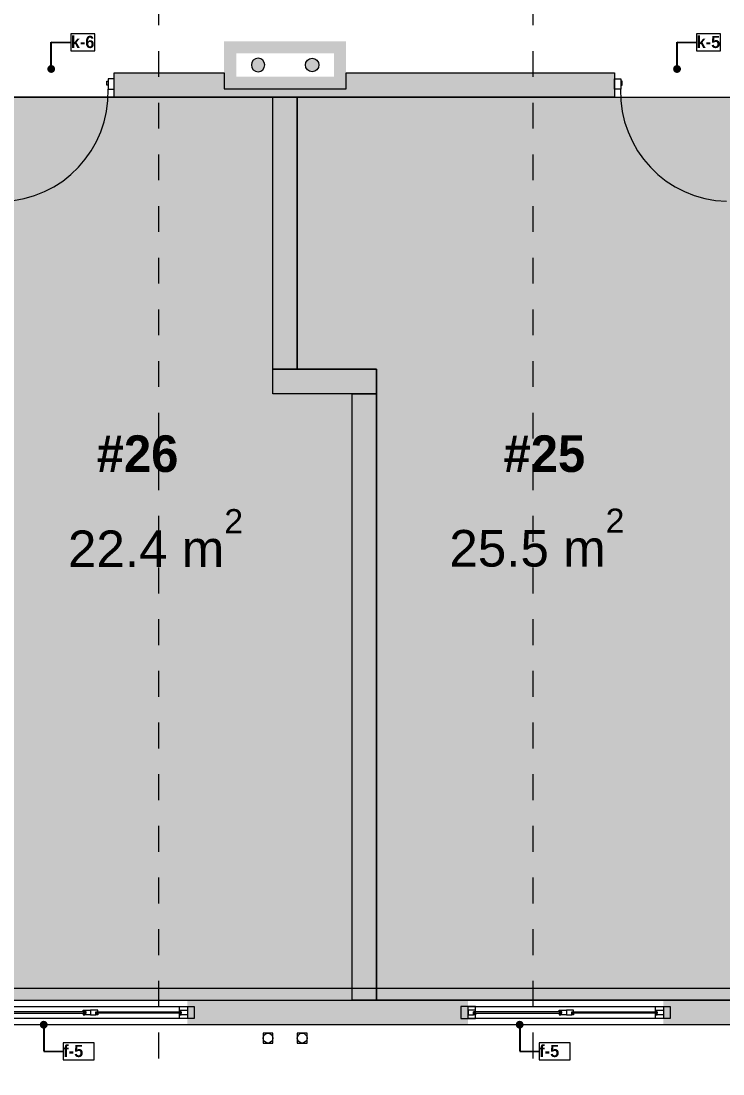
# Model space of a CAD drawing. Header units: millimetres. Extents: x 475206255 to 476720147, y 4620882299 to 4621447368.
# Drawn here: x 475240956 to 475246707, y 4620939920 to 4620948549 of the extents above; entities that cross this region are included whole.
import ezdxf

# ---------------------------------------------------------------- set-up
doc = ezdxf.new("R2010")
doc.units = ezdxf.units.MM
doc.header["$MEASUREMENT"] = 0
doc.set_wipeout_variables(frame=1)
doc.linetypes.add('Dashed', pattern=[423.333333, 211.666667, -211.666667])
for name, color, linetype, lineweight in [('2D Drafting - General_Pen_No__1_Pen_No__7', 7, 'Continuous', 0), ('2D Drafting - General_Pen_No__1_Pen_No__7_Pen_No__7', 7, 'Continuous', 0), ('2D Drafting - General_Pen_No__250_Pen_No__7_Pen_No__154', 154, 'Continuous', 0), ('2D Drafting - General_Pen_No__250_Pen_No__7_Pen_No__7', 7, 'Continuous', 0), ('Annotation - Text_Pen_No__7_Pen_No__235', 235, 'Continuous', 0), ('Doors_Pen_No__7_Pen_No__7_Pen_No__7', 7, 'Continuous', 0), ('G-Anno-Nplt_Pen_No__4', 7, 'Continuous', 0), ('G-Anno-Nplt_Pen_No__7', 7, 'Continuous', 0), ('G-Anno-Nplt_Pen_No__8', 8, 'Continuous', 0), ('gegmebi_Pen_No__7_Pen_No__7', 7, 'Continuous', 0), ('kar-panjara_Pen_No__7_Pen_No__7_Pen_No__7', 7, 'Continuous', 0), ('New_Annotation - Label_Pen_No__1', 1, 'Continuous', 0), ('New_shenobebi_Pen_No__1', 1, 'Continuous', 0), ('shaxtebi da milebi_Pen_No__1_Pen_No__1_Pen_No__1', 1, 'Continuous', 0), ('zoma_Pen_No__1', 1, 'Continuous', 0), ('zoma_Pen_No__142', 142, 'Continuous', 0), ('zoma_Pen_No__5_Pen_No__5', 5, 'Continuous', 0)]:
    doc.layers.add(name, color=color, linetype=linetype, lineweight=lineweight)
doc.layers.add('zoma', color=7, linetype='Continuous')
doc.styles.add('GENERATED_STYLE_1', font='arial.ttf')
doc.styles.add('GENERATED_STYLE_2', font='arial.ttf')
doc.styles.add('GENERATED_STYLE_5', font='')
doc.styles.add('GENERATED_STYLE_8', font='')
doc.styles.get('GENERATED_STYLE_5').set_extended_font_data('Avaza', bold=True)
doc.styles.get('GENERATED_STYLE_8').set_extended_font_data('AcadMtavr', bold=True)
doc.dimstyles.new('GENERATED_STYLE__11', dxfattribs={"dimtxt": 500, "dimasz": 228, "dimexe": 0.18, "dimexo": 3, "dimgap": 0, "dimtad": 1, "dimlfac": 0.001, "dimzin": 0, "dimdsep": 46, "dimtxsty": 'GENERATED_STYLE_2', "dimblk": 'ARROWHEAD_2', "dimblk1": 'ARROWHEAD_2', "dimblk2": 'ARROWHEAD_2', "dimcen": 0.09, "dimclrd": 1, "dimclre": 1, "dimclrt": 1, "dimadec": 0, "dimazin": 0, "dimtfac": 1, "dimtdec": 4, "dimtmove": 2, "dimatfit": 3, "dimfxl": 1, "dimtolj": 1, "dimtzin": 0, "dimarcsym": 0})
doc.dimstyles.new('GENERATED_STYLE__3', dxfattribs={"dimtxt": 200, "dimasz": 64.421331, "dimexe": 0.18, "dimexo": 3, "dimgap": 0, "dimtad": 1, "dimtih": 1, "dimtoh": 1, "dimlfac": 0.001, "dimzin": 0, "dimdsep": 46, "dimtxsty": 'GENERATED_STYLE_2', "dimblk": 'ARROWHEAD_2', "dimblk1": 'ARROWHEAD_2', "dimblk2": 'ARROWHEAD_2', "dimcen": 0.09, "dimclrd": 142, "dimclre": 142, "dimclrt": 142, "dimadec": 0, "dimazin": 0, "dimtfac": 1, "dimtdec": 4, "dimtmove": 0, "dimatfit": 3, "dimfxl": 1, "dimtolj": 1, "dimtzin": 0, "dimarcsym": 0})
doc.dimstyles.new('GENERATED_STYLE__33', dxfattribs={"dimtxt": 0.18, "dimasz": 127.68, "dimexe": 0.18, "dimexo": 0.0625, "dimgap": 0, "dimtad": 0, "dimtih": 1, "dimtoh": 1, "dimdec": 4, "dimzin": 0, "dimdsep": 46, "dimcen": 0.09, "dimadec": 0, "dimazin": 0, "dimtfac": 1, "dimtdec": 4, "dimtmove": 0, "dimatfit": 3, "dimldrblk": 'ARROWHEAD_11', "dimfxl": 1, "dimtolj": 1, "dimtzin": 0, "dimarcsym": 0})
doc.dimstyles.new('GENERATED_STYLE__9', dxfattribs={"dimtxt": 200, "dimasz": 64.421331, "dimexe": 0.18, "dimexo": 3, "dimgap": 0, "dimtad": 1, "dimlfac": 0.001, "dimzin": 0, "dimdsep": 46, "dimtxsty": 'GENERATED_STYLE_2', "dimblk": 'ARROWHEAD_2', "dimblk1": 'ARROWHEAD_2', "dimblk2": 'ARROWHEAD_2', "dimcen": 0.09, "dimclrd": 142, "dimclre": 142, "dimclrt": 142, "dimadec": 0, "dimazin": 0, "dimtfac": 1, "dimtdec": 4, "dimtmove": 0, "dimatfit": 3, "dimfxl": 1, "dimtolj": 1, "dimtzin": 0, "dimarcsym": 0})

# ---------------------------------------------------------------- blocks, each defined once
blk = doc.blocks.new('*D1109', base_point=(475826095.8, 4621095193.2))
at = {"layer": 'zoma_Pen_No__142', "color": 142, "linetype": 'Continuous', "lineweight": 0, "transparency": 16777216}
for p, q in [((475233219.4, 4620938056), (475233219.4, 4620938183.1)), ((475295519.4, 4620938056), (475295519.4, 4620938183.1)), ((475233177.9, 4620938119.5), (475233219.4, 4620938119.5)), ((475233243.8, 4620938161.9), (475233194.9, 4620938077.2)), ((475233219.4, 4620938119.5), (475295519.4, 4620938119.5)), ((475295494.9, 4620938077.2), (475295543.8, 4620938161.9)), ((475295519.4, 4620938119.5), (475295560.8, 4620938119.5))]:
    blk.add_line(p, q, dxfattribs=at)
at = {"layer": 'zoma_Pen_No__142', "color": 142, "lineweight": 0, "transparency": 16777216, "insert": (475264026.2, 4620938159.5), "char_height": 200, "attachment_point": 7, "style": 'GENERATED_STYLE_2'}
blk.add_mtext('\\A1;{\\pql;\\fArial|b0|i0|c204|p0;\\W1.000000;62.30}', dxfattribs=at)
blk = doc.blocks.new('ARROWHEAD_2')
at = {"color": 0, "linetype": 'Continuous', "lineweight": 0}
for p, q in [((-0.378, -0.655), (0.378, 0.655)), ((0, 0), (-1, 0))]:
    blk.add_line(p, q, dxfattribs=at)
blk = doc.blocks.new('*D1120', base_point=(475826095.8, 4621095193.2))
at = {"layer": 'zoma_Pen_No__142', "color": 142, "linetype": 'Continuous', "lineweight": 0, "transparency": 16777216}
for p, q in [((475296909.3, 4620940723.9), (475296782.2, 4620940723.9)), ((475296803.4, 4620940748.3), (475296888.1, 4620940699.4)), ((475296845.8, 4620940323.9), (475296845.8, 4620940723.9)), ((475296909.3, 4620940323.9), (475296782.2, 4620940323.9)), ((475296803.4, 4620940348.3), (475296888.1, 4620940299.4)), ((475296845.8, 4620940282.4), (475296845.8, 4620940323.9))]:
    blk.add_line(p, q, dxfattribs=at)
at = {"layer": 'zoma_Pen_No__142', "color": 142, "lineweight": 0, "transparency": 16777216, "insert": (475296805.8, 4620939765.5), "char_height": 200, "attachment_point": 7, "rotation": 90, "style": 'GENERATED_STYLE_2'}
blk.add_mtext('\\A1;{\\pql;\\fArial|b0|i0|c204|p0;\\W1.000000;0.40}', dxfattribs=at)
blk = doc.blocks.new('*D1121', base_point=(475826095.8, 4621095193.2))
at = {"layer": 'zoma_Pen_No__142', "color": 142, "linetype": 'Continuous', "lineweight": 0, "transparency": 16777216}
for p, q in [((475296803.4, 4620947748.3), (475296888.1, 4620947699.4)), ((475296909.3, 4620947723.9), (475296782.2, 4620947723.9)), ((475296845.8, 4620940723.9), (475296845.8, 4620947723.9)), ((475296909.3, 4620940723.9), (475296782.2, 4620940723.9)), ((475296803.4, 4620940748.3), (475296888.1, 4620940699.4))]:
    blk.add_line(p, q, dxfattribs=at)
at = {"layer": 'zoma_Pen_No__142', "color": 142, "lineweight": 0, "transparency": 16777216, "char_height": 200, "attachment_point": 7, "rotation": 90, "style": 'GENERATED_STYLE_2'}
for s, insert in [('\\A1;{\\pql;\\fArial|b0|i0|c204|p0;\\W1.000000;0.40}', (475296805.8, 4620947165.5)), ('\\A1;{\\pql;\\fArial|b0|i0|c204|p0;\\W1.000000;7.00}', (475296805.8, 4620943956.9))]:
    blk.add_mtext(s, dxfattribs=dict(at, insert=insert))
blk = doc.blocks.new('*D1122', base_point=(475826095.8, 4621095193.2))
at = {"layer": 'zoma_Pen_No__142', "color": 142, "linetype": 'Continuous', "lineweight": 0, "transparency": 16777216}
for p, q in [((475296909.3, 4620948123.9), (475296782.2, 4620948123.9)), ((475296803.4, 4620948148.3), (475296888.1, 4620948099.4)), ((475296845.8, 4620947723.9), (475296845.8, 4620948123.9)), ((475296803.4, 4620947748.3), (475296888.1, 4620947699.4)), ((475296909.3, 4620947723.9), (475296782.2, 4620947723.9))]:
    blk.add_line(p, q, dxfattribs=at)
blk = doc.blocks.new('*D1123', base_point=(475826095.8, 4621095193.2))
at = {"layer": 'zoma_Pen_No__142', "color": 142, "linetype": 'Continuous', "lineweight": 0, "transparency": 16777216}
for p, q in [((475296909.3, 4620955123.9), (475296782.2, 4620955123.9)), ((475296803.4, 4620955148.3), (475296888.1, 4620955099.4)), ((475296845.8, 4620948123.9), (475296845.8, 4620955123.9)), ((475296909.3, 4620948123.9), (475296782.2, 4620948123.9)), ((475296803.4, 4620948148.3), (475296888.1, 4620948099.4))]:
    blk.add_line(p, q, dxfattribs=at)
at = {"layer": 'zoma_Pen_No__142', "color": 142, "lineweight": 0, "transparency": 16777216, "char_height": 200, "attachment_point": 7, "rotation": 90, "style": 'GENERATED_STYLE_2'}
for s, insert in [('\\A1;{\\pql;\\fArial|b0|i0|c204|p0;\\W1.000000;0.40}', (475296805.8, 4620954565.5)), ('\\A1;{\\pql;\\fArial|b0|i0|c204|p0;\\W1.000000;7.00}', (475296805.8, 4620951356.9))]:
    blk.add_mtext(s, dxfattribs=dict(at, insert=insert))
blk = doc.blocks.new('*D1125', base_point=(475826095.8, 4621095193.2))
at = {"layer": 'zoma_Pen_No__142', "color": 142, "linetype": 'Continuous', "lineweight": 0, "transparency": 16777216}
for p, q in [((475297814.9, 4620955523.9), (475297687.8, 4620955523.9)), ((475297793.7, 4620955499.4), (475297708.9, 4620955548.3)), ((475297751.3, 4620955523.9), (475297751.3, 4620955565.3)), ((475297751.3, 4620940323.9), (475297751.3, 4620955523.9)), ((475297814.9, 4620940323.9), (475297687.8, 4620940323.9)), ((475297708.9, 4620940348.3), (475297793.7, 4620940299.4)), ((475297751.3, 4620940282.4), (475297751.3, 4620940323.9))]:
    blk.add_line(p, q, dxfattribs=at)
at = {"layer": 'zoma_Pen_No__142', "color": 142, "lineweight": 0, "transparency": 16777216, "insert": (475297711.3, 4620947580.7), "char_height": 200, "attachment_point": 7, "rotation": 90, "style": 'GENERATED_STYLE_2'}
blk.add_mtext('\\A1;{\\pql;\\fArial|b0|i0|c204|p0;\\W1.000000;15.20}', dxfattribs=at)
blk = doc.blocks.new('*D1140', base_point=(475826095.8, 4621095193.2))
at = {"layer": 'zoma_Pen_No__1', "color": 1, "linetype": 'Continuous', "lineweight": 0, "transparency": 16777216}
for p, q in [((475295669.4, 4620940237.3), (475295369.4, 4620940410.5)), ((475295519.4, 4620940323.9), (475295519.4, 4620940470.6)), ((475295744.4, 4620940323.9), (475295294.4, 4620940323.9)), ((475295519.4, 4620930805.7), (475295519.4, 4620940323.9)), ((475295369.4, 4620930892.3), (475295669.4, 4620930719.1)), ((475295744.4, 4620930805.7), (475295294.4, 4620930805.7)), ((475295519.4, 4620930659), (475295519.4, 4620930805.7))]:
    blk.add_line(p, q, dxfattribs=at)
at = {"layer": 'zoma_Pen_No__1', "color": 1, "lineweight": 0, "transparency": 16777216, "insert": (475295419.4, 4620933941.3), "char_height": 500, "attachment_point": 7, "rotation": 90, "style": 'GENERATED_STYLE_2'}
blk.add_mtext('\\A1;{\\pql;\\fArial|b0|i0|c204|p0;\\W1.000000;9.52}', dxfattribs=at)
blk = doc.blocks.new('*D1184', base_point=(475826095.8, 4621095193.2))
at = {"layer": 'zoma_Pen_No__142', "color": 142, "linetype": 'Continuous', "lineweight": 0, "transparency": 16777216}
for p, q in [((475240543.8, 4620938966.9), (475240494.9, 4620938882.2)), ((475240519.4, 4620938861), (475240519.4, 4620938988.1)), ((475247043.8, 4620938966.9), (475246994.9, 4620938882.2)), ((475247019.4, 4620938861), (475247019.4, 4620938988.1)), ((475240519.4, 4620938924.6), (475247019.4, 4620938924.6))]:
    blk.add_line(p, q, dxfattribs=at)
at = {"layer": 'zoma_Pen_No__142', "color": 142, "lineweight": 0, "transparency": 16777216, "char_height": 200, "attachment_point": 7, "style": 'GENERATED_STYLE_2'}
for s, insert in [('\\A1;{\\pql;\\fArial|b0|i0|c204|p0;\\W1.000000;6.50}', (475243502.4, 4620938964.6)), ('\\A1;{\\pql;\\fArial|b0|i0|c204|p0;\\W1.000000;0.40}', (475246461, 4620938964.6))]:
    blk.add_mtext(s, dxfattribs=dict(at, insert=insert))
blk = doc.blocks.new('ARROWHEAD_11')
at = {"color": 0, "linetype": 'Continuous', "lineweight": 0}
blk.add_line((0, 0), (-1, 0), dxfattribs=at)
at = {"color": 0, "linetype": 'Continuous', "lineweight": 0, "const_width": 0.25, "flags": 128}
blk.add_lwpolyline([(-0.125, 0, 1), (0.125, 0, 1)], format="xyb", close=True, dxfattribs=at)

msp = doc.modelspace()

# ---------------------------------------------------------------- hatches: boundary and pattern name
at = {"layer": '2D Drafting - General_Pen_No__250_Pen_No__7_Pen_No__154', "linetype": 'Continuous', "lineweight": 0}
for points in [[(475244619.076, 4620940323.919), (475242319.148, 4620940323.919), (475242319.148, 4620940523.919), (475244619.076, 4620940523.919)], [(475247019.369, 4620940323.919), (475246219.079, 4620940323.919), (475246219.079, 4620940523.919), (475247019.369, 4620940523.919)]]:
    msp.add_hatch(color=154, dxfattribs=at).paths.add_polyline_path(points)
at = {"layer": '2D Drafting - General_Pen_No__250_Pen_No__7_Pen_No__7', "linetype": 'Continuous', "lineweight": 0}
h = msp.add_hatch(color=7, dxfattribs=at)
h.paths.add_polyline_path([(475243619.348, 4620948383.304), (475243619.348, 4620948283.786), (475243619.348, 4620948093.786), (475243619.348, 4620947993.598), (475242619.347, 4620947993.598), (475242619.347, 4620948283.786), (475242619.347, 4620948383.304)])
h.paths.add_polyline_path([(475242719.347, 4620948283.786), (475242719.347, 4620948093.786), (475243519.348, 4620948093.786), (475243519.348, 4620948283.786)], flags=0)
msp.add_hatch(color=7, dxfattribs=at).paths.add_polyline_path([(475241719.369, 4620947923.818), (475241719.369, 4620948123.818), (475242619.347, 4620948123.818), (475242619.347, 4620947993.598), (475243619.348, 4620947993.598), (475243619.348, 4620948123.818), (475245819.369, 4620948123.818), (475245819.369, 4620947923.818)])
at = {"layer": 'G-Anno-Nplt_Pen_No__7', "linetype": 'Continuous', "lineweight": 0}
for points in [[(475243219.348, 4620945694.955), (475243019.348, 4620945694.955), (475243019.348, 4620947923.861), (475243219.348, 4620947923.861)], [(475243869.369, 4620945494.955), (475243019.348, 4620945494.955), (475243019.348, 4620945694.955), (475243869.369, 4620945694.955)], [(475243669.369, 4620940523.861), (475243669.369, 4620945494.955), (475243869.369, 4620945494.955), (475243869.369, 4620940523.861)]]:
    msp.add_hatch(color=7, dxfattribs=at).paths.add_polyline_path(points)
at = {"layer": 'G-Anno-Nplt_Pen_No__8', "linetype": 'Continuous', "lineweight": 0, "true_color": 0x202020}
for points in [[(475240419.369, 4620940723.861), (475240519.369, 4620940723.861), (475240519.369, 4620940523.919), (475243669.369, 4620940523.919), (475243669.369, 4620945494.955), (475243019.348, 4620945494.955), (475243019.348, 4620947923.861), (475240519.369, 4620947923.861), (475240519.369, 4620947723.861), (475240419.369, 4620947723.861)], [(475243219.348, 4620947923.861), (475247019.369, 4620947923.861), (475247019.369, 4620947723.861), (475247119.369, 4620947723.861), (475247119.369, 4620940723.861), (475247019.369, 4620940723.861), (475247019.369, 4620940523.919), (475243869.369, 4620940523.919), (475243869.369, 4620945694.955), (475243219.348, 4620945694.955)]]:
    msp.add_hatch(color=250, dxfattribs=at).paths.add_polyline_path(points)
at = {"layer": 'shaxtebi da milebi_Pen_No__1_Pen_No__1_Pen_No__1', "linetype": 'Continuous', "lineweight": 0}
for points in [[(475242897.804, 4620948133.786, -1), (475242897.804, 4620948243.786, -1)], [(475243340.891, 4620948133.786, 1), (475243340.891, 4620948243.786, 1)]]:
    msp.add_hatch(color=1, dxfattribs=at).paths.add_polyline_path(points)

# ---------------------------------------------------------------- linework, layer by layer
at = {"layer": '2D Drafting - General_Pen_No__1_Pen_No__7', "color": 7, "linetype": 'Continuous', "lineweight": 0, "flags": 128}
msp.add_lwpolyline([(475247019.369, 4620940323.861), (475240519.369, 4620940323.861), (475240519.369, 4620940623.861), (475247019.369, 4620940623.861)], close=True, dxfattribs=at)
at = {"layer": '2D Drafting - General_Pen_No__1_Pen_No__7', "color": 7, "linetype": 'Continuous', "lineweight": 0}
for centre in [(475242979.367, 4620940213.863), (475243259.367, 4620940213.861)]:
    msp.add_circle(centre, 40, dxfattribs=at)
at = {"layer": '2D Drafting - General_Pen_No__1_Pen_No__7_Pen_No__7', "color": 7, "linetype": 'Continuous', "lineweight": 0}
for centre, start, end in [((475240777.091, 4620947964.194), 271.603806, 1.603806), ((475246761.646, 4620947964.194), 178.396194, 268.396194)]:
    msp.add_arc(centre, 893.239, start, end, dxfattribs=at)
at = {"layer": '2D Drafting - General_Pen_No__250_Pen_No__7_Pen_No__7', "color": 7, "linetype": 'Continuous', "lineweight": 0, "flags": 128}
msp.add_lwpolyline([(475241719.369, 4620947923.818), (475241719.369, 4620948123.818), (475242619.347, 4620948123.818), (475242619.347, 4620947993.598), (475243619.348, 4620947993.598), (475243619.348, 4620948123.818), (475245819.369, 4620948123.818), (475245819.369, 4620947923.818)], close=True, dxfattribs=at)
at = {"layer": 'Doors_Pen_No__7_Pen_No__7_Pen_No__7', "color": 7, "linetype": 'Continuous', "lineweight": 0, "flags": 128}
for points in [[(475241658.869, 4620948055.861), (475241669.98, 4620948055.861), (475241669.98, 4620948022.528), (475241658.869, 4620948022.528)], [(475241719.369, 4620948073.861), (475241669.98, 4620948073.861), (475241669.98, 4620947989.194), (475241719.369, 4620947989.194)], [(475245819.369, 4620948073.861), (475245868.758, 4620948073.861), (475245868.758, 4620947989.194), (475245819.369, 4620947989.194)], [(475245879.869, 4620948055.861), (475245868.758, 4620948055.861), (475245868.758, 4620948022.528), (475245879.869, 4620948022.528)]]:
    msp.add_lwpolyline(points, close=True, dxfattribs=at)
at = {"layer": 'G-Anno-Nplt_Pen_No__4', "color": 7, "linetype": 'Continuous', "lineweight": 0, "flags": 128}
for points in [[(475240419.369, 4620940723.861), (475240519.369, 4620940723.861), (475240519.369, 4620940523.919), (475243669.369, 4620940523.919), (475243669.369, 4620945494.955), (475243019.348, 4620945494.955), (475243019.348, 4620947923.861), (475240519.369, 4620947923.861), (475240519.369, 4620947723.861), (475240419.369, 4620947723.861)], [(475243219.348, 4620945694.955), (475243019.348, 4620945694.955), (475243019.348, 4620947923.861), (475243219.348, 4620947923.861)], [(475243219.348, 4620947923.861), (475247019.369, 4620947923.861), (475247019.369, 4620947723.861), (475247119.369, 4620947723.861), (475247119.369, 4620940723.861), (475247019.369, 4620940723.861), (475247019.369, 4620940523.919), (475243869.369, 4620940523.919), (475243869.369, 4620945694.955), (475243219.348, 4620945694.955)], [(475243869.369, 4620945494.955), (475243019.348, 4620945494.955), (475243019.348, 4620945694.955), (475243869.369, 4620945694.955)], [(475243669.369, 4620940523.861), (475243669.369, 4620945494.955), (475243869.369, 4620945494.955), (475243869.369, 4620940523.861)]]:
    msp.add_lwpolyline(points, close=True, dxfattribs=at)
at = {"layer": 'gegmebi_Pen_No__7_Pen_No__7', "color": 7, "linetype": 'Continuous', "lineweight": 0}
for p, q in [((475242939.367, 4620940253.863), (475242939.367, 4620940173.863)), ((475243019.367, 4620940253.863), (475242939.367, 4620940253.863)), ((475243019.367, 4620940173.863), (475243019.367, 4620940253.863)), ((475243219.367, 4620940253.861), (475243219.367, 4620940173.861)), ((475243299.367, 4620940253.861), (475243219.367, 4620940253.861)), ((475243299.367, 4620940173.861), (475243299.367, 4620940253.861)), ((475242939.367, 4620940173.863), (475243019.367, 4620940173.863)), ((475243219.367, 4620940173.861), (475243299.367, 4620940173.861))]:
    msp.add_line(p, q, dxfattribs=at)
at = {"layer": 'kar-panjara_Pen_No__7_Pen_No__7_Pen_No__7', "color": 7, "linetype": 'Continuous', "lineweight": 0, "flags": 128}
for points in [[(475242319.148, 4620940373.632), (475240719.146, 4620940373.688), (475240719.146, 4620940473.632), (475242319.148, 4620940473.577)], [(475240764.146, 4620940418.747), (475241487.986, 4620940418.747), (475241487.986, 4620940428.747), (475240764.146, 4620940428.747)], [(475241523.718, 4620940403.747), (475241478.718, 4620940403.747), (475241478.718, 4620940418.747), (475241478.718, 4620940428.747), (475241463.718, 4620940428.747), (475241463.718, 4620940443.747), (475241523.718, 4620940443.747)], [(475241463.718, 4620940403.747), (475241478.718, 4620940403.747), (475241478.718, 4620940418.747), (475241463.718, 4620940418.747)], [(475241523.718, 4620940403.747), (475241568.718, 4620940403.747), (475241568.718, 4620940418.747), (475241568.718, 4620940428.747), (475241583.718, 4620940428.747), (475241583.718, 4620940443.747), (475241523.718, 4620940443.747)], [(475242268.718, 4620940418.747), (475241568.718, 4620940418.747), (475241568.718, 4620940428.747), (475242268.718, 4620940428.747)], [(475241583.718, 4620940403.747), (475241568.718, 4620940403.747), (475241568.718, 4620940418.747), (475241583.718, 4620940418.747)], [(475242253.718, 4620940473.631), (475242373.718, 4620940473.631), (475242373.718, 4620940373.631), (475242253.718, 4620940373.631)], [(475242319.148, 4620940403.747), (475242268.718, 4620940403.747), (475242268.718, 4620940418.747), (475242268.718, 4620940428.747), (475242253.718, 4620940428.747), (475242253.718, 4620940443.747), (475242319.148, 4620940443.747)], [(475242253.718, 4620940403.747), (475242268.718, 4620940403.747), (475242268.718, 4620940418.747), (475242253.718, 4620940418.747)], [(475244678.75, 4620940473.816), (475244558.75, 4620940473.816), (475244558.75, 4620940373.816), (475244678.75, 4620940373.816)], [(475246219.078, 4620940373.817), (475244619.076, 4620940373.872), (475244619.076, 4620940473.817), (475246219.078, 4620940473.762)], [(475244619.076, 4620940403.932), (475244664.076, 4620940403.932), (475244664.076, 4620940418.932), (475244664.076, 4620940428.932), (475244678.75, 4620940428.932), (475244678.75, 4620940443.932), (475244619.076, 4620940443.932)], [(475244664.076, 4620940418.932), (475245387.916, 4620940418.932), (475245387.916, 4620940428.932), (475244664.076, 4620940428.932)], [(475244678.75, 4620940403.932), (475244664.076, 4620940403.932), (475244664.076, 4620940418.932), (475244678.75, 4620940418.932)], [(475245423.648, 4620940403.932), (475245378.648, 4620940403.932), (475245378.648, 4620940418.932), (475245378.648, 4620940428.932), (475245363.648, 4620940428.932), (475245363.648, 4620940443.932), (475245423.648, 4620940443.932)], [(475245363.648, 4620940403.932), (475245378.648, 4620940403.932), (475245378.648, 4620940418.932), (475245363.648, 4620940418.932)], [(475245423.648, 4620940403.932), (475245468.648, 4620940403.932), (475245468.648, 4620940418.932), (475245468.648, 4620940428.932), (475245483.648, 4620940428.932), (475245483.648, 4620940443.932), (475245423.648, 4620940443.932)], [(475246168.648, 4620940418.932), (475245468.648, 4620940418.932), (475245468.648, 4620940428.932), (475246168.648, 4620940428.932)], [(475245483.648, 4620940403.932), (475245468.648, 4620940403.932), (475245468.648, 4620940418.932), (475245483.648, 4620940418.932)], [(475246153.648, 4620940473.816), (475246273.648, 4620940473.816), (475246273.648, 4620940373.816), (475246153.648, 4620940373.816)], [(475246219.078, 4620940403.932), (475246168.648, 4620940403.932), (475246168.648, 4620940418.932), (475246168.648, 4620940428.932), (475246153.648, 4620940428.932), (475246153.648, 4620940443.932), (475246219.078, 4620940443.932)], [(475246153.648, 4620940403.932), (475246168.648, 4620940403.932), (475246168.648, 4620940418.932), (475246153.648, 4620940418.932)]]:
    msp.add_lwpolyline(points, close=True, dxfattribs=at)
at = {"layer": 'New_shenobebi_Pen_No__1', "color": 1, "linetype": 'Dashed', "lineweight": 0}
for points in [[(475242084.035, 4620935814.433), (475242084.035, 4620959107.655)], [(475245151.335, 4620935814.433), (475245151.335, 4620959107.655)]]:
    msp.add_lwpolyline(points, dxfattribs=at)
at = {"layer": 'shaxtebi da milebi_Pen_No__1_Pen_No__1_Pen_No__1', "color": 1, "linetype": 'Continuous', "lineweight": 0, "flags": 128}
for points in [[(475242897.804, 4620948133.786, 1), (475242897.804, 4620948243.786, 1)], [(475243340.891, 4620948133.786, -1), (475243340.891, 4620948243.786, -1)]]:
    msp.add_lwpolyline(points, format="xyb", close=True, dxfattribs=at)
at = {"layer": 'zoma_Pen_No__5_Pen_No__5', "color": 5, "linetype": 'Continuous', "lineweight": 0}
for p, q in [((475229338.818, 4620947923.861), (475279225.199, 4620947923.861)), ((475229338.818, 4620947923.861), (475300766.425, 4620947923.861)), ((475229338.818, 4620940523.861), (475279225.199, 4620940523.861)), ((475229338.818, 4620940523.861), (475300766.425, 4620940523.861))]:
    msp.add_line(p, q, dxfattribs=at)

# ---------------------------------------------------------------- texts
at = {"layer": 'Annotation - Text_Pen_No__7_Pen_No__235', "color": 235, "linetype": 'Continuous', "lineweight": 0, "char_height": 300, "attachment_point": 2, "style": 'GENERATED_STYLE_8'}
for s, insert in [('\\A1;{\\pqc;\\fAcadMtavr|b1|i0|c0|p0;\\W1.000000;#\\fAcadMtavr|b1|i0|c0|p0;\\W1.000000;2\\fAcadMtavr|b1|i0|c0|p0;\\W1.000000;6}', (475241910.386, 4620945153.457)), ('\\A1;{\\pqc;\\fAcadMtavr|b1|i0|c0|p0;\\W1.000000;#\\fAcadMtavr|b1|i0|c0|p0;\\W1.000000;2\\fAcadMtavr|b1|i0|c0|p0;\\W1.000000;5}', (475245243.402, 4620945153.457))]:
    msp.add_mtext(s, dxfattribs=dict(at, insert=insert))
at = {"layer": 'G-Anno-Nplt_Pen_No__7', "color": 7, "lineweight": 0, "char_height": 300, "attachment_point": 7, "style": 'GENERATED_STYLE_1'}
for s, insert in [('{\\fArial|b0|i0|c204|p0;22.4 m{\\H0.66x;\\S2^  ;}}', (475241339.964, 4620944073.89)), ('{\\fArial|b0|i0|c204|p0;25.5 m{\\H0.66x;\\S2^  ;}}', (475244464.953, 4620944073.89))]:
    msp.add_mtext(s, dxfattribs=dict(at, insert=insert))

# ---------------------------------------------------------------- dimensions: what is measured, and where the dimension line sits
at = {"layer": 'zoma', "color": 142, "linetype": 'Continuous', "lineweight": 0}
for base, p1, p2, picture, middle in [((475247019.369, 4620938924.566), (475240519.369, 4621006027.167), (475247019.369, 4621006027.167), '*D1184', (475243761.365, 4620939064.566)), ((475295519.369, 4620938119.55), (475233219.369, 4620921784.762), (475295519.369, 4620940323.861), '*D1109', (475264361.196, 4620938259.55))]:
    dim = msp.add_linear_dim(base=base, p1=p1, p2=p2, dimstyle='GENERATED_STYLE__3', dxfattribs=at)
    dim.commit()
    dim.dimension.update_dxf_attribs({"geometry": picture, "text_midpoint": middle, "dimtype": 160})
for base, p1, p2, picture, middle in [((475297751.324, 4620955523.861), (475233219.369, 4620940323.861), (475233219.369, 4620955523.861), '*D1125', (475297611.324, 4620947915.688)), ((475296845.75, 4620955123.861), (475233219.369, 4620948123.861), (475233219.369, 4620955123.861), '*D1123', (475296705.75, 4620951615.857)), ((475296845.75, 4620948123.861), (475233219.369, 4620947723.861), (475233219.369, 4620948123.861), '*D1122', (475296705.75, 4620947424.44)), ((475296845.75, 4620947723.861), (475233219.369, 4620940723.861), (475233219.369, 4620947723.861), '*D1121', (475296705.75, 4620944215.857)), ((475296845.75, 4620940723.861), (475233219.369, 4620940323.861), (475233219.369, 4620940723.861), '*D1120', (475296705.75, 4620940024.44))]:
    dim = msp.add_linear_dim(base=base, p1=p1, p2=p2, angle=90, dimstyle='GENERATED_STYLE__9', dxfattribs=at)
    dim.commit()
    dim.dimension.update_dxf_attribs({"geometry": picture, "text_midpoint": middle, "dimtype": 160, "text_rotation": 90})
at = {"layer": 'zoma', "color": 1, "linetype": 'Continuous', "lineweight": 0}
dim = msp.add_linear_dim(base=(475295519.369, 4620940323.861), p1=(475295519.369, 4620930805.744), p2=(475231619.362, 4620940323.861), angle=90, text='9.52', dimstyle='GENERATED_STYLE__11', dxfattribs=at)
dim.commit()
dim.dimension.update_dxf_attribs({"geometry": '*D1140', "text_midpoint": (475295169.369, 4620934588.629), "dimtype": 160, "text_rotation": 90})

# ---------------------------------------------------------------- next in the draw order: wipeouts: each hides what was drawn before it
at = {"color": 1, "linetype": 'Continuous', "lineweight": 0, "ltscale": 23226610908.38299}
msp.add_wipeout([(475241363.26, 4620948303.404), (475241559.024, 4620948303.404), (475241559.024, 4620948444.58), (475241363.26, 4620948444.58)], dxfattribs=at).dxf.layer = 'New_Annotation - Label_Pen_No__1'
at = {"color": 1, "linetype": 'Continuous', "lineweight": 0, "ltscale": 23226613531.32918}
msp.add_wipeout([(475246490.912, 4620948303.403), (475246686.678, 4620948303.403), (475246686.678, 4620948444.58), (475246490.912, 4620948444.58)], dxfattribs=at).dxf.layer = 'New_Annotation - Label_Pen_No__1'
at = {"color": 1, "linetype": 'Continuous', "lineweight": 0, "ltscale": 23226569764.14923}
msp.add_wipeout([(475241301.727, 4620940035.08), (475241555.846, 4620940035.08), (475241555.846, 4620940176.257), (475241301.727, 4620940176.257)], dxfattribs=at).dxf.layer = 'New_Annotation - Label_Pen_No__1'
at = {"color": 1, "linetype": 'Continuous', "lineweight": 0, "ltscale": 23226571759.07973}
msp.add_wipeout([(475245201.657, 4620940035.08), (475245455.776, 4620940035.08), (475245455.776, 4620940176.257), (475245201.657, 4620940176.257)], dxfattribs=at).dxf.layer = 'New_Annotation - Label_Pen_No__1'

# ---------------------------------------------------------------- next in the draw order: linework, layer by layer
at = {"layer": 'New_Annotation - Label_Pen_No__1', "color": 1, "linetype": 'Continuous', "lineweight": 0, "flags": 128}
for points in [[(475241363.26, 4620948303.404), (475241559.024, 4620948303.404), (475241559.024, 4620948444.58), (475241363.26, 4620948444.58), (475241363.26, 4620948303.404)], [(475246490.912, 4620948303.403), (475246686.678, 4620948303.403), (475246686.678, 4620948444.58), (475246490.912, 4620948444.58), (475246490.912, 4620948303.403)], [(475241301.727, 4620940035.08), (475241555.846, 4620940035.08), (475241555.846, 4620940176.257), (475241301.727, 4620940176.257), (475241301.727, 4620940035.08)], [(475245201.657, 4620940035.08), (475245455.776, 4620940035.08), (475245455.776, 4620940176.257), (475245201.657, 4620940176.257), (475245201.657, 4620940035.08)]]:
    msp.add_lwpolyline(points, close=True, dxfattribs=at)

# ---------------------------------------------------------------- next in the draw order: texts
at = {"layer": 'New_Annotation - Label_Pen_No__1', "color": 1, "linetype": 'Continuous', "lineweight": 0, "char_height": 100, "attachment_point": 4, "style": 'GENERATED_STYLE_5'}
for s, insert in [('\\A1;{\\pql;\\fAvaza|b1|i0|c0|p0;\\W1.000000;k-\\fAvaza|b1|i0|c0|p0;\\W1.000000;6}', (475241363.26, 4620948376.738)), ('\\A1;{\\pql;\\fAvaza|b1|i0|c0|p0;\\W1.000000;k-\\fAvaza|b1|i0|c0|p0;\\W1.000000;5}', (475246490.912, 4620948376.738)), ('\\A1;{\\pql;\\fAvaza|b1|i0|c0|p0;\\W1.000000;f-\\fAvaza|b1|i0|c0|p0;\\W1.000000;5}', (475241301.727, 4620940108.139)), ('\\A1;{\\pql;\\fAvaza|b1|i0|c0|p0;\\W1.000000;f-\\fAvaza|b1|i0|c0|p0;\\W1.000000;5}', (475245201.657, 4620940108.139))]:
    msp.add_mtext(s, dxfattribs=dict(at, insert=insert))

# ---------------------------------------------------------------- next in the draw order: leaders
at = {"layer": 'New_Annotation - Label_Pen_No__1', "color": 1, "linetype": 'Continuous', "lineweight": 0, "annotation_type": 0, "has_hookline": 1, "hookline_direction": 0}
for points, text_width in [([(475241202.975, 4620948155.8), (475241202.975, 4620948376.738), (475241363.26, 4620948373.992)], 202.625), ([(475246330.628, 4620948155.8), (475246330.628, 4620948376.738), (475246490.912, 4620948373.992)], 202.625), ([(475241141.443, 4620940323.861), (475241141.443, 4620940108.139), (475241301.727, 4620940105.669)], 269.112), ([(475245041.373, 4620940323.861), (475245041.373, 4620940108.139), (475245201.657, 4620940105.669)], 269.112)]:
    msp.add_leader(points, dimstyle='GENERATED_STYLE__33', dxfattribs=dict(at, text_width=text_width))

doc.saveas('drawing.dxf')
